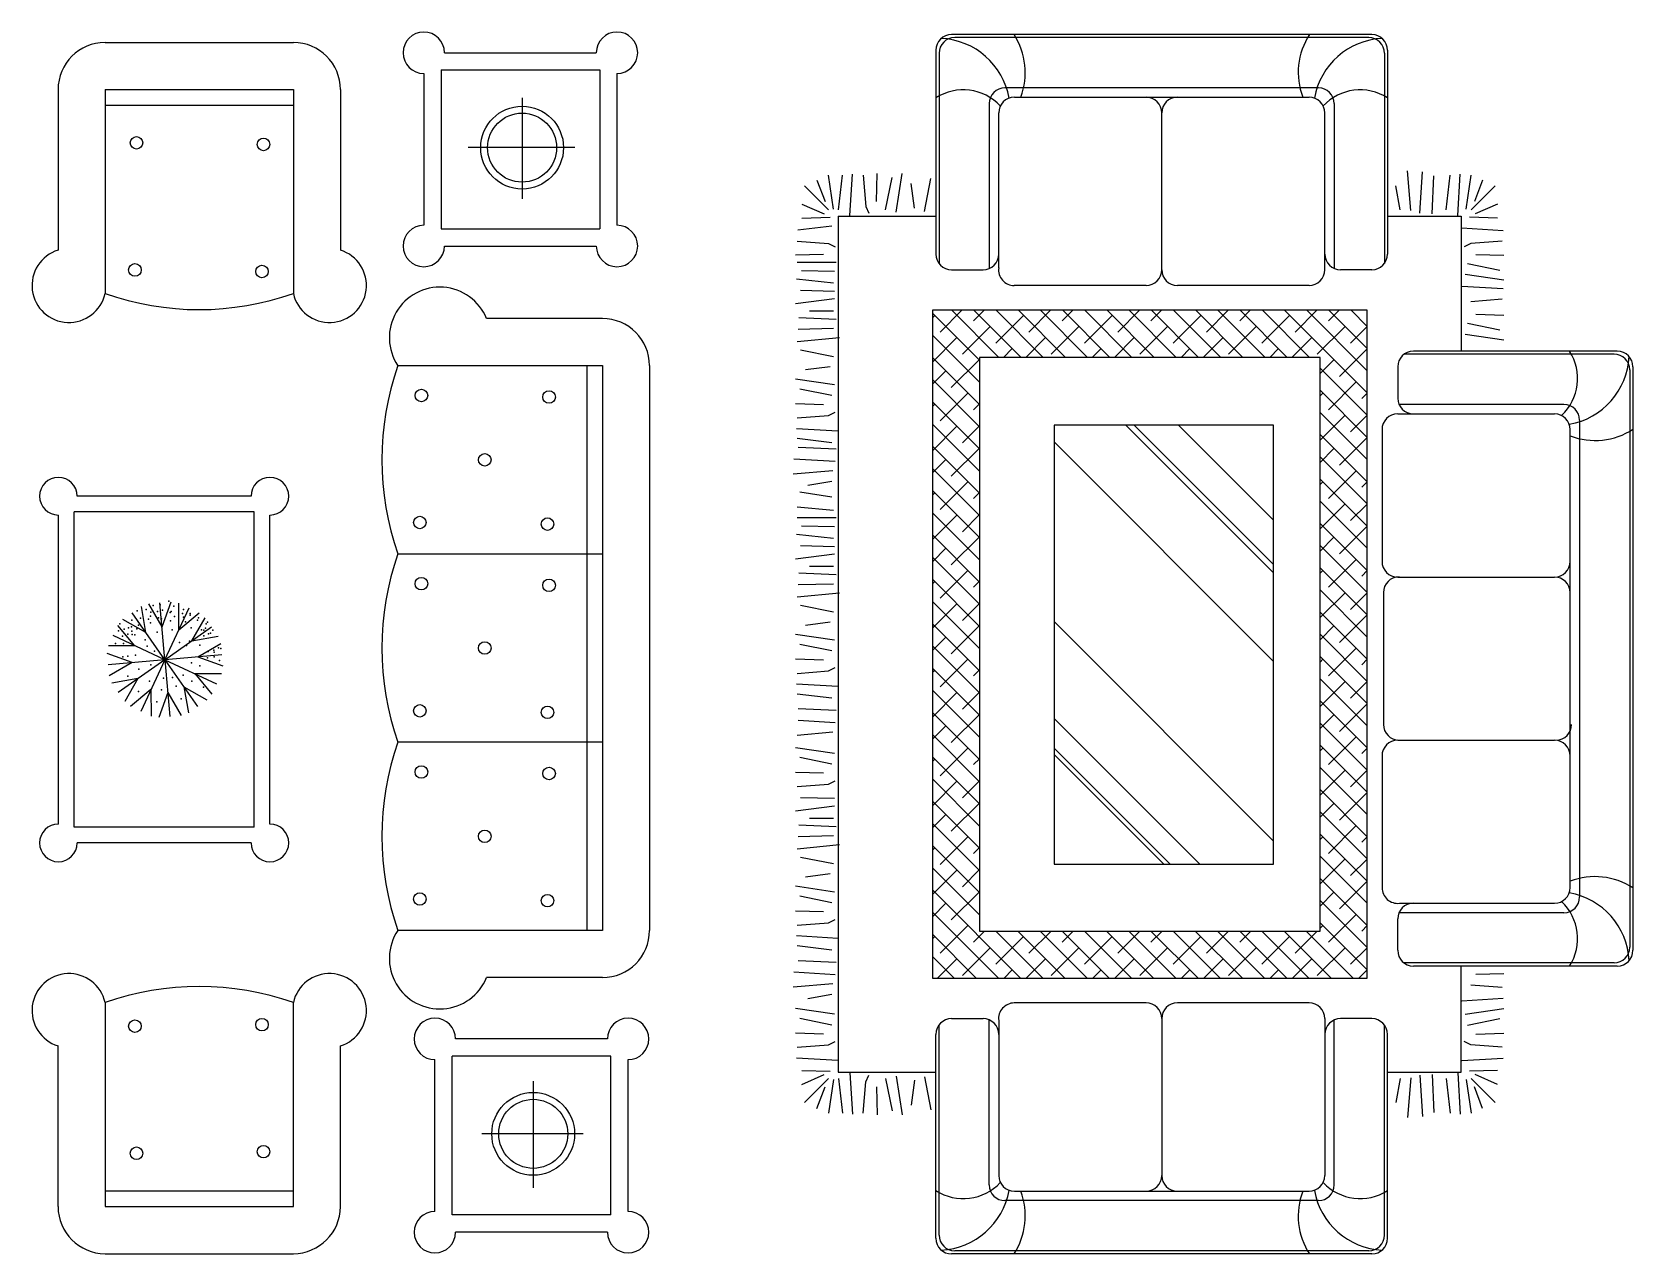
# Model space of a CAD drawing. Header units: inches. Extents: x -0.4 to 42.1, y 14 to 38.8.
# Drawn here: x 26.31 to 31.41, y 23.51 to 27.41 of the extents above; entities that cross this region are included whole.
import ezdxf

# ---------------------------------------------------------------- set-up
doc = ezdxf.new("R2010")
doc.units = ezdxf.units.IN
doc.header["$MEASUREMENT"] = 0
doc.layers.add('02', color=2, linetype='Continuous')
doc.layers.add('8', color=8, linetype='Continuous')

msp = doc.modelspace()

# ---------------------------------------------------------------- hatches: boundary and pattern name
at = {"layer": '8'}
h = msp.add_hatch(dxfattribs=at)
h.set_pattern_fill('ANSI38,_O', color=256, scale=0.4, angle=90)
h.set_pattern_definition([(135, (20.207734, 38.87687), (-0.03535534, -0.03535534), []), (225, (20.207734, 38.87687), (-0.03535534, -0.10606602), [0.125, -0.075])])
h.paths.add_polyline_path([(29.1807, 26.5187), (29.1807, 24.3903), (30.5667, 24.3903), (30.5667, 26.5187)])
h.paths.add_polyline_path([(30.4167, 26.3687), (30.4167, 24.5403), (29.3307, 24.5403), (29.3307, 26.3687)], flags=16)
h.paths.add_polyline_path([(30.2686, 26.153), (30.2686, 24.753), (29.5686, 24.753), (29.5686, 26.153)], flags=0)

# ---------------------------------------------------------------- linework, layer by layer
at = {"layer": '02'}
for p, q in [((26.5437, 27.3724), (27.1437, 27.3724)), ((30.5817, 27.3978), (29.2421, 27.3978)), ((30.5717, 27.3878), (29.2521, 27.3878)), ((27.6254, 27.3396), (28.1094, 27.3396)), ((29.1921, 27.3478), (29.1921, 26.6978)), ((29.2021, 27.3378), (29.2021, 26.6678)), ((30.6217, 27.3378), (30.6217, 26.6678)), ((30.6317, 27.3478), (30.6317, 26.6978)), ((27.5594, 27.2736), (27.5594, 26.7896)), ((27.6144, 27.2846), (28.1204, 27.2846)), ((27.6144, 27.2846), (27.6144, 26.7786)), ((28.1204, 27.2846), (28.1204, 26.7786)), ((28.1754, 27.2736), (28.1754, 26.7896)), ((26.3937, 27.2224), (26.3937, 26.7104)), ((26.5437, 27.2224), (27.1437, 27.2224)), ((26.5437, 27.2224), (26.5437, 26.5724)), ((27.1437, 27.2224), (27.1437, 26.5724)), ((27.2937, 27.2224), (27.2937, 26.7104)), ((30.4117, 27.2278), (29.4121, 27.2278)), ((26.5437, 27.1724), (27.1437, 27.1724)), ((27.8729, 27.1964), (27.8729, 26.8738)), ((29.3621, 27.1778), (29.3621, 26.652)), ((29.4421, 27.1978), (30.3817, 27.1978)), ((30.4617, 27.1778), (30.4617, 26.652)), ((29.3921, 26.6538), (29.3921, 27.1478)), ((29.9117, 26.6478), (29.9117, 27.1478)), ((30.4317, 26.6478), (30.4317, 27.1478)), ((28.041, 27.0371), (27.7007, 27.0371)), ((28.8653, 26.8415), (28.8495, 26.9495)), ((28.8811, 26.8389), (28.8943, 26.9495)), ((28.918, 26.8205), (28.9259, 26.9522)), ((28.9602, 26.9495), (28.9681, 26.8494)), ((29.0023, 26.8652), (29.005, 26.9548)), ((29.0656, 26.831), (29.084, 26.9548)), ((30.7058, 26.8363), (30.6953, 26.9627)), ((30.7348, 26.8284), (30.7427, 26.9601)), ((30.7744, 26.8257), (30.7796, 26.9469)), ((30.8187, 26.8389), (30.8318, 26.9495)), ((30.8556, 26.8205), (30.8635, 26.9522)), ((30.8821, 26.8415), (30.8979, 26.9495)), ((28.8495, 26.8389), (28.773, 26.9153)), ((28.8126, 26.9337), (28.8389, 26.8652)), ((29.0313, 26.8389), (29.0524, 26.9416)), ((29.1236, 26.8442), (29.113, 26.9232)), ((29.1552, 26.8336), (29.1763, 26.939)), ((30.6716, 26.8389), (30.6584, 26.9153)), ((30.8979, 26.8389), (30.9743, 26.9153)), ((30.9348, 26.9337), (30.9084, 26.8652)), ((28.7651, 26.8573), (28.8363, 26.8257)), ((28.9681, 26.8494), (28.9786, 26.8284)), ((30.9822, 26.8573), (30.9111, 26.8257)), ((28.7651, 26.8126), (28.8547, 26.8152)), ((30.9822, 26.8126), (30.8926, 26.8152)), ((27.6144, 26.7786), (28.1204, 26.7786)), ((28.8604, 26.7871), (28.7519, 26.7739)), ((30.8685, 26.7814), (31.0002, 26.7735)), ((27.6254, 26.7236), (28.1094, 26.7236)), ((28.8341, 26.697), (28.7446, 26.6944)), ((28.7498, 26.7392), (28.8499, 26.7313)), ((28.8499, 26.7313), (28.871, 26.7207)), ((30.8974, 26.7313), (30.8764, 26.7207)), ((30.9975, 26.7392), (30.8974, 26.7313)), ((30.9132, 26.697), (31.0028, 26.6944)), ((28.8736, 26.6711), (28.7498, 26.6711)), ((28.8683, 26.6422), (28.763, 26.6448)), ((29.2421, 26.6478), (29.3421, 26.6478)), ((30.5817, 26.6478), (30.4817, 26.6478)), ((30.8869, 26.668), (30.9896, 26.6469)), ((28.8657, 26.6053), (28.7472, 26.6184)), ((29.8617, 26.5978), (29.4417, 26.5978)), ((30.3817, 26.5978), (29.9617, 26.5978)), ((30.8685, 26.596), (31.0002, 26.5881)), ((30.879, 26.6338), (31.0028, 26.6153)), ((28.8683, 26.5552), (28.7446, 26.5394)), ((28.8683, 26.5789), (28.7604, 26.5815)), ((30.9975, 26.5538), (30.8974, 26.5459)), ((28.1289, 26.4923), (27.7599, 26.4923)), ((28.8736, 26.4893), (28.7551, 26.4946)), ((28.8657, 26.5156), (28.7893, 26.5156)), ((30.9132, 26.5063), (31.0028, 26.5037)), ((28.8657, 26.4603), (28.7525, 26.4577)), ((30.879, 26.4431), (31.0028, 26.4246)), ((30.8869, 26.4773), (30.9896, 26.4563)), ((28.8842, 26.4313), (28.7498, 26.4181)), ((28.8657, 26.3707), (28.7604, 26.3918)), ((31.364, 26.3886), (30.714, 26.3886)), ((27.477, 26.3423), (28.1289, 26.3423)), ((28.0789, 26.3423), (28.0789, 24.5423)), ((28.1289, 26.3423), (28.1289, 24.5423)), ((28.2789, 26.3423), (28.2789, 24.5423)), ((28.8552, 26.339), (28.7762, 26.3285)), ((30.664, 26.3386), (30.664, 26.2386)), ((31.354, 26.3786), (30.684, 26.3786)), ((31.414, 26.3386), (31.414, 24.4789)), ((28.8683, 26.2811), (28.7446, 26.2995)), ((31.404, 26.3286), (31.404, 24.4889)), ((28.8604, 26.2468), (28.7577, 26.2679)), ((28.8341, 26.2178), (28.7446, 26.2204)), ((28.7498, 26.1756), (28.8499, 26.1835)), ((28.8499, 26.1835), (28.871, 26.1941)), ((30.664, 26.1886), (31.164, 26.1886)), ((31.194, 26.2186), (30.6682, 26.2186)), ((28.8789, 26.1335), (28.7472, 26.1414)), ((30.2686, 25.6818), (29.7974, 26.153)), ((30.2686, 25.7087), (29.8244, 26.153)), ((30.2686, 25.85), (29.9657, 26.153)), ((30.614, 26.1386), (30.614, 25.7186)), ((31.214, 24.6789), (31.214, 26.1386)), ((31.244, 26.1686), (31.244, 24.6489)), ((28.8604, 26.0966), (28.7498, 26.1097)), ((28.8736, 26.076), (28.7525, 26.0813)), ((30.2686, 25.3991), (29.5686, 26.0991)), ((28.871, 26.0365), (28.7393, 26.0444)), ((28.8631, 26.0075), (28.7367, 25.9969)), ((27.009, 25.9263), (26.4546, 25.9263)), ((28.8604, 25.9231), (28.7577, 25.9389)), ((28.8604, 25.9732), (28.7841, 25.96)), ((26.4446, 24.8712), (26.4446, 25.8763)), ((27.019, 25.8763), (26.4446, 25.8763)), ((27.019, 24.8712), (27.019, 25.8763)), ((28.8657, 25.881), (28.7498, 25.8915)), ((26.3946, 24.8812), (26.3946, 25.8663)), ((27.069, 24.8812), (27.069, 25.8663)), ((28.8736, 25.8572), (28.7498, 25.8572)), ((28.8683, 25.8282), (28.763, 25.8309)), ((28.8657, 25.7913), (28.7472, 25.8045)), ((27.477, 25.7423), (28.1289, 25.7423)), ((28.8683, 25.7413), (28.7446, 25.7254)), ((28.8683, 25.765), (28.7604, 25.7676)), ((28.8736, 25.6754), (28.7551, 25.6806)), ((28.8657, 25.7017), (28.7893, 25.7017)), ((28.8657, 25.6464), (28.7525, 25.6437)), ((30.664, 25.6686), (31.164, 25.6686)), ((26.6739, 25.4914), (26.6594, 25.5747)), ((26.7252, 25.5101), (26.6827, 25.5832)), ((26.7343, 25.4052), (26.7185, 25.5863)), ((26.7252, 25.5101), (26.7542, 25.5895)), ((26.7343, 25.4052), (26.8112, 25.57)), ((26.7788, 25.5006), (26.7786, 25.5851)), ((28.8842, 25.6174), (28.7498, 25.6042)), ((28.8657, 25.5568), (28.7604, 25.5778)), ((30.6185, 25.6188), (30.6185, 25.1988)), ((26.6739, 25.4914), (26.6006, 25.5335)), ((26.7343, 25.4052), (26.63, 25.5541)), ((26.7788, 25.5006), (26.8437, 25.5548)), ((26.8206, 25.4656), (26.8627, 25.5389)), ((28.8552, 25.5251), (28.7762, 25.5146)), ((30.2686, 24.827), (29.5686, 25.527)), ((26.7343, 25.4052), (26.5695, 25.482)), ((26.6389, 25.4497), (26.5847, 25.5146)), ((26.7343, 25.4052), (26.8833, 25.5095)), ((26.8206, 25.4656), (26.9039, 25.4801)), ((28.8683, 25.4671), (28.7446, 25.4856)), ((26.6295, 25.396), (26.5501, 25.4251)), ((26.9155, 25.421), (26.5532, 25.3893)), ((26.6389, 25.4497), (26.5544, 25.4495)), ((26.8392, 25.4144), (26.9123, 25.4568)), ((28.8604, 25.4329), (28.7577, 25.454)), ((26.6295, 25.396), (26.5563, 25.3536)), ((26.7343, 25.4052), (26.5854, 25.3009)), ((26.7343, 25.4052), (26.6575, 25.2404)), ((26.7343, 25.4052), (26.8386, 25.2562)), ((26.7343, 25.4052), (26.8991, 25.3283)), ((26.7343, 25.4052), (26.7502, 25.224)), ((26.8392, 25.4144), (26.9186, 25.3853)), ((28.8341, 25.4039), (28.7446, 25.4065)), ((28.7498, 25.3617), (28.8499, 25.3696)), ((28.8499, 25.3696), (28.871, 25.3802)), ((26.6481, 25.3448), (26.5648, 25.3303)), ((26.6481, 25.3448), (26.606, 25.2715)), ((26.7947, 25.3189), (26.868, 25.2768)), ((26.7947, 25.3189), (26.8092, 25.2356)), ((26.8297, 25.3607), (26.9143, 25.3609)), ((26.8297, 25.3607), (26.884, 25.2958)), ((28.8789, 25.3195), (28.7472, 25.3275)), ((26.6898, 25.3098), (26.625, 25.2555)), ((26.6898, 25.3098), (26.69, 25.2252)), ((26.7435, 25.3003), (26.7144, 25.2209)), ((26.7435, 25.3003), (26.7859, 25.2272)), ((28.8604, 25.2826), (28.7498, 25.2958)), ((28.8736, 25.2431), (28.7525, 25.2484)), ((28.871, 25.2036), (28.7528, 25.2115)), ((30.0331, 24.753), (29.5686, 25.2174)), ((28.8631, 25.1746), (28.7501, 25.164)), ((28.1289, 25.1423), (27.477, 25.1423)), ((28.8683, 25.1063), (28.7446, 25.1247)), ((29.9388, 24.753), (29.5686, 25.1232)), ((30.664, 25.1486), (31.164, 25.1486)), ((28.8604, 25.072), (28.7577, 25.0931)), ((29.9186, 24.753), (29.5686, 25.103)), ((30.614, 25.0986), (30.614, 24.6786)), ((28.8341, 25.043), (28.7446, 25.0456)), ((28.7498, 25.0008), (28.8499, 25.0087)), ((28.8499, 25.0087), (28.871, 25.0193)), ((28.8683, 24.9623), (28.7604, 24.9649)), ((28.8683, 24.9386), (28.7446, 24.9228)), ((27.019, 24.8712), (26.4446, 24.8712)), ((28.8736, 24.8727), (28.7551, 24.8779)), ((28.8657, 24.899), (28.7893, 24.899)), ((27.009, 24.8212), (26.4546, 24.8212)), ((28.8842, 24.8147), (28.7498, 24.8015)), ((28.8657, 24.8437), (28.7525, 24.841)), ((28.8657, 24.7541), (28.7604, 24.7752)), ((28.8552, 24.7224), (28.7762, 24.7119)), ((28.8683, 24.6644), (28.7446, 24.6829)), ((28.8604, 24.6302), (28.7577, 24.6513)), ((28.8341, 24.6012), (28.7446, 24.6038)), ((31.194, 24.5989), (30.6682, 24.5989)), ((30.67, 24.6289), (31.164, 24.6289)), ((28.7498, 24.559), (28.8499, 24.5669)), ((28.8499, 24.5669), (28.871, 24.5775)), ((30.664, 24.4789), (30.664, 24.5789)), ((28.1289, 24.5423), (27.477, 24.5423)), ((28.8789, 24.5168), (28.7472, 24.5248)), ((28.8604, 24.4799), (28.7498, 24.4931)), ((28.8736, 24.4404), (28.7525, 24.4457)), ((28.871, 24.4009), (28.7393, 24.4088)), ((31.354, 24.4389), (30.684, 24.4389)), ((31.364, 24.4289), (30.714, 24.4289)), ((30.9132, 24.4026), (31.0028, 24.4053)), ((28.1289, 24.3923), (27.7599, 24.3923)), ((28.8631, 24.3719), (28.7367, 24.3613)), ((30.9975, 24.3604), (30.8974, 24.3683)), ((26.5437, 24.3121), (26.5437, 23.6621)), ((27.1437, 23.6621), (27.1437, 24.3121)), ((28.8683, 24.2752), (28.7446, 24.2936)), ((28.8604, 24.3376), (28.7841, 24.3244)), ((29.8617, 24.3111), (29.4417, 24.3111)), ((30.3817, 24.3111), (29.9617, 24.3111)), ((30.8685, 24.3183), (31.0002, 24.3262)), ((30.879, 24.2752), (31.0028, 24.2936)), ((28.8604, 24.2409), (28.7577, 24.262)), ((29.2021, 23.5711), (29.2021, 24.2411)), ((29.2421, 24.2611), (29.3421, 24.2611)), ((29.3621, 23.7311), (29.3621, 24.257)), ((29.3921, 24.2552), (29.3921, 23.7611)), ((29.9117, 24.2611), (29.9117, 23.7611)), ((30.4317, 24.2611), (30.4317, 23.7611)), ((30.4617, 23.7311), (30.4617, 24.257)), ((30.5817, 24.2611), (30.4817, 24.2611)), ((30.6217, 23.5711), (30.6217, 24.2411)), ((30.8869, 24.2409), (30.9896, 24.262)), ((28.1448, 24.1965), (27.6608, 24.1965)), ((28.8341, 24.2119), (28.7446, 24.2146)), ((29.1921, 23.5611), (29.1921, 24.2111)), ((30.6317, 23.5611), (30.6317, 24.2111)), ((30.9132, 24.2119), (31.0028, 24.2146)), ((26.3937, 23.6621), (26.3937, 24.1742)), ((27.2937, 23.6621), (27.2937, 24.1742)), ((27.6498, 23.6355), (27.6498, 24.1415)), ((28.1558, 24.1415), (27.6498, 24.1415)), ((28.1558, 23.6355), (28.1558, 24.1415)), ((28.7498, 24.1698), (28.8499, 24.1777)), ((28.8499, 24.1777), (28.871, 24.1882)), ((30.8974, 24.1777), (30.8764, 24.1882)), ((30.9975, 24.1698), (30.8974, 24.1777)), ((27.5948, 23.6465), (27.5948, 24.1305)), ((28.2108, 23.6465), (28.2108, 24.1305)), ((28.8789, 24.1276), (28.7472, 24.1355)), ((28.7651, 24.0964), (28.8547, 24.0938)), ((28.918, 24.0885), (28.9259, 23.9568)), ((30.8556, 24.0885), (30.8635, 23.9568)), ((30.8685, 24.1276), (31.0002, 24.1355)), ((30.9822, 24.0964), (30.8926, 24.0938)), ((27.9083, 24.0622), (27.9083, 23.7218)), ((28.7651, 24.0516), (28.8363, 24.0832)), ((28.8495, 24.0701), (28.773, 23.9937)), ((28.8126, 23.9752), (28.8389, 24.0437)), ((28.8653, 24.0674), (28.8495, 23.9594)), ((28.8811, 24.0701), (28.8943, 23.9594)), ((28.9602, 23.9594), (28.9681, 24.0595)), ((28.9681, 24.0595), (28.9786, 24.0806)), ((29.0023, 24.0437), (29.005, 23.9542)), ((29.0313, 24.0701), (29.0524, 23.9673)), ((29.0656, 24.078), (29.084, 23.9542)), ((29.1236, 24.0648), (29.113, 23.9858)), ((29.1552, 24.0753), (29.1763, 23.97)), ((30.6716, 24.0701), (30.6584, 23.9937)), ((30.7058, 24.0727), (30.6953, 23.9463)), ((30.7348, 24.0806), (30.7427, 23.9489)), ((30.7744, 24.0832), (30.7796, 23.9621)), ((30.8187, 24.0701), (30.8318, 23.9594)), ((30.8821, 24.0674), (30.8979, 23.9594)), ((30.8979, 24.0701), (30.9743, 23.9937)), ((30.9348, 23.9752), (30.9084, 24.0437)), ((30.9822, 24.0516), (30.9111, 24.0832)), ((28.0676, 23.894), (27.745, 23.894)), ((26.5437, 23.7121), (27.1437, 23.7121)), ((30.4117, 23.6811), (29.4121, 23.6811)), ((29.4421, 23.7111), (30.3817, 23.7111)), ((26.5437, 23.6621), (27.1437, 23.6621)), ((28.1558, 23.6355), (27.6498, 23.6355)), ((28.1448, 23.5805), (27.6608, 23.5805)), ((26.5437, 23.5121), (27.1437, 23.5121)), ((30.5817, 23.5111), (29.2421, 23.5111)), ((30.5717, 23.5211), (29.2521, 23.5211))]:
    msp.add_line(p, q, dxfattribs=at)
for points in [[(28.8807, 26.8187), (29.1921, 26.8187)], [(28.8807, 26.8187), (28.8807, 24.0903), (29.1921, 24.0903)], [(30.6317, 26.8187), (30.8667, 26.8187), (30.8667, 26.3886)], [(30.6317, 24.0903), (30.8667, 24.0903), (30.8667, 24.4289)]]:
    msp.add_lwpolyline(points, dxfattribs=at)
for points in [[(29.1807, 24.3903), (30.5667, 24.3903), (30.5667, 26.5187), (29.1807, 26.5187)], [(29.3307, 24.5403), (30.4167, 24.5403), (30.4167, 26.3687), (29.3307, 26.3687)], [(30.2686, 24.753), (30.2686, 26.153), (29.5686, 26.153), (29.5686, 24.753)]]:
    msp.add_lwpolyline(points, close=True, dxfattribs=at)
for centre, radius in [((27.8729, 27.0371), 0.132), ((27.8729, 27.0371), 0.11), ((26.6437, 27.0524), 0.02), ((27.0487, 27.0474), 0.02), ((26.6387, 26.6474), 0.02), ((27.0437, 26.6424), 0.02), ((27.552, 26.2473), 0.02), ((27.9589, 26.2423), 0.02), ((27.7539, 26.0423), 0.02), ((27.547, 25.8423), 0.02), ((27.9539, 25.8373), 0.02), ((27.552, 25.6473), 0.02), ((27.9589, 25.6423), 0.02), ((27.7539, 25.4423), 0.02), ((27.547, 25.2423), 0.02), ((27.9539, 25.2373), 0.02), ((27.552, 25.0473), 0.02), ((27.9589, 25.0423), 0.02), ((27.7539, 24.8423), 0.02), ((27.547, 24.6423), 0.02), ((27.9539, 24.6373), 0.02), ((26.6387, 24.2371), 0.02), ((27.0437, 24.2421), 0.02), ((27.9083, 23.894), 0.132), ((27.9083, 23.894), 0.11), ((26.6437, 23.8321), 0.02), ((27.0487, 23.8371), 0.02)]:
    msp.add_circle(centre, radius, dxfattribs=at)
for centre, radius, start, end in [((27.5594, 27.3396), 0.066, 0, 270), ((28.1754, 27.3396), 0.066, 270, 180), ((26.5437, 27.2224), 0.15, 90, 180), ((27.1437, 27.2224), 0.15, 0, 90), ((29.2421, 27.3478), 0.05, 90, 180), ((29.2521, 27.3378), 0.05, 90, 180), ((29.197, 27.1537), 0.2321, 10.2342, 86.9702), ((29.2531, 27.2766), 0.2237, 339.3884, 32.8144), ((30.5707, 27.2766), 0.2237, 147.1856, 200.6116), ((30.6268, 27.1537), 0.2321, 93.0298, 169.7658), ((30.5717, 27.3378), 0.05, 0, 90), ((30.5817, 27.3478), 0.05, 0, 90), ((29.2792, 27.0589), 0.1623, 43.2933, 122.4893), ((29.4121, 27.1778), 0.05, 90, 180), ((30.4117, 27.1778), 0.05, 0, 90), ((30.5445, 27.0589), 0.1623, 57.5107, 136.7067), ((29.4421, 27.1478), 0.05, 90, 180), ((29.8617, 27.1478), 0.05, 0, 90), ((29.9617, 27.1478), 0.05, 90, 180), ((30.3817, 27.1478), 0.05, 0, 90), ((27.5594, 26.7236), 0.066, 90, 0), ((28.1754, 26.7236), 0.066, 180, 90), ((26.4285, 26.5978), 0.1179, 107.205, 347.5934), ((27.2588, 26.5978), 0.1179, 192.4066, 72.795), ((29.2421, 26.6978), 0.05, 180, 270), ((29.3421, 26.6978), 0.05, 270, 0), ((30.4817, 26.6978), 0.05, 180, 270), ((30.5817, 26.6978), 0.05, 270, 0), ((29.4417, 26.6478), 0.05, 173.185, 270), ((29.8617, 26.6478), 0.05, 270, 0), ((29.9617, 26.6478), 0.05, 180, 270), ((30.3817, 26.6478), 0.05, 270, 0), ((27.6108, 26.4316), 0.161, 22.1451, 213.7093), ((26.8437, 27.421), 0.9, 250.5288, 289.4712), ((28.1289, 26.3423), 0.15, 0, 90), ((30.714, 26.3386), 0.05, 90, 180), ((31.0751, 26.3014), 0.1623, 313.2933, 32.4893), ((31.364, 26.3386), 0.05, 0, 90), ((28.3255, 26.0423), 0.9, 160.5288, 199.4712), ((31.1699, 26.3837), 0.2321, 280.2342, 356.9702), ((31.354, 26.3286), 0.05, 0, 90), ((30.714, 26.2386), 0.05, 180, 270), ((30.664, 26.1386), 0.05, 90, 180), ((31.164, 26.1386), 0.05, 0, 90), ((31.194, 26.1686), 0.05, 0, 90), ((31.2928, 26.3276), 0.2237, 249.3884, 302.8144), ((26.3946, 25.9263), 0.06, 0, 270), ((27.069, 25.9263), 0.06, 270, 180), ((28.3255, 25.4423), 0.9, 160.5288, 199.4712), ((30.664, 25.7186), 0.05, 180, 270), ((31.164, 25.7186), 0.05, 270, 0), ((30.6685, 25.6188), 0.05, 90, 180), ((31.164, 25.6186), 0.05, 0, 90), ((30.6685, 25.1988), 0.05, 180, 270), ((31.1685, 25.1988), 0.05, 270, 0), ((28.3255, 24.8423), 0.9, 160.5288, 199.4712), ((30.664, 25.0986), 0.05, 90, 180), ((31.164, 25.0986), 0.05, 0, 90), ((26.3946, 24.8212), 0.06, 90, 0), ((27.069, 24.8212), 0.06, 180, 90), ((31.2928, 24.49), 0.2237, 57.1856, 110.6116), ((30.664, 24.6786), 0.05, 180, 276.815), ((31.164, 24.6789), 0.05, 270, 0), ((31.1699, 24.4339), 0.2321, 3.0298, 79.7658), ((30.714, 24.5789), 0.05, 90, 180), ((31.0751, 24.5161), 0.1623, 327.5107, 46.7067), ((31.194, 24.6489), 0.05, 270, 0), ((27.6108, 24.453), 0.161, 146.2907, 337.8549), ((28.1289, 24.5423), 0.15, 270, 0), ((30.714, 24.4789), 0.05, 180, 270), ((31.354, 24.4889), 0.05, 270, 0), ((31.364, 24.4789), 0.05, 270, 0), ((26.4285, 24.2868), 0.1179, 12.4066, 252.795), ((27.2588, 24.2868), 0.1179, 287.205, 167.5934), ((26.8437, 23.4636), 0.9, 70.5288, 109.4712), ((29.4417, 24.2611), 0.05, 90, 186.815), ((29.8617, 24.2611), 0.05, 0, 90), ((29.9617, 24.2611), 0.05, 90, 180), ((30.3817, 24.2611), 0.05, 0, 90), ((27.5948, 24.1965), 0.066, 0, 270), ((28.2108, 24.1965), 0.066, 270, 180), ((29.2421, 24.2111), 0.05, 90, 180), ((29.3421, 24.2111), 0.05, 0, 90), ((30.4817, 24.2111), 0.05, 90, 180), ((30.5817, 24.2111), 0.05, 0, 90), ((29.2792, 23.85), 0.1623, 237.5107, 316.7067), ((29.4121, 23.7311), 0.05, 180, 270), ((29.4421, 23.7611), 0.05, 180, 270), ((29.8617, 23.7611), 0.05, 270, 0), ((29.9617, 23.7611), 0.05, 180, 270), ((30.3817, 23.7611), 0.05, 270, 0), ((30.4117, 23.7311), 0.05, 270, 0), ((30.5445, 23.85), 0.1623, 223.2933, 302.4893), ((29.197, 23.7552), 0.2321, 273.0298, 349.7658), ((29.2531, 23.6324), 0.2237, 327.1856, 20.6116), ((30.5707, 23.6324), 0.2237, 159.3884, 212.8144), ((30.6268, 23.7552), 0.2321, 190.2342, 266.9702), ((26.5437, 23.6621), 0.15, 180, 270), ((27.1437, 23.6621), 0.15, 270, 0), ((27.5948, 23.5805), 0.066, 90, 0), ((28.2108, 23.5805), 0.066, 180, 90), ((29.2421, 23.5611), 0.05, 180, 270), ((29.2521, 23.5711), 0.05, 180, 270), ((30.5717, 23.5711), 0.05, 270, 0), ((30.5817, 23.5611), 0.05, 270, 0)]:
    msp.add_arc(centre, radius, start, end, dxfattribs=at)
for p in [(26.6968, 25.5782), (26.7191, 25.5802), (26.7468, 25.5913), (26.7632, 25.5753), (26.5909, 25.5191), (26.6285, 25.5311), (26.6458, 25.5613), (26.6567, 25.5373), (26.6742, 25.565), (26.6819, 25.5345), (26.6879, 25.5226), (26.6885, 25.5438), (26.6899, 25.5564), (26.711, 25.5583), (26.714, 25.5386), (26.723, 25.5356), (26.7268, 25.5634), (26.7512, 25.5556), (26.7522, 25.5295), (26.7547, 25.5584), (26.7648, 25.543), (26.7901, 25.5527), (26.7937, 25.5406), (26.794, 25.5655), (26.7999, 25.5261), (26.8143, 25.5474), (26.8151, 25.5524), (26.8382, 25.5307), (26.8413, 25.5385), (26.8654, 25.5194), (26.87, 25.5248), (26.5865, 25.4975), (26.5993, 25.4799), (26.6048, 25.5028), (26.6162, 25.4864), (26.6182, 25.5065), (26.6279, 25.5098), (26.6291, 25.4962), (26.63, 25.4851), (26.6388, 25.4846), (26.6446, 25.5038), (26.6498, 25.5155), (26.6714, 25.4688), (26.7092, 25.4933), (26.7573, 25.5), (26.8179, 25.5065), (26.8508, 25.5007), (26.8585, 25.4988), (26.8588, 25.4814), (26.8641, 25.5056), (26.8732, 25.4877), (26.8793, 25.4894), (26.8872, 25.4989), (26.5763, 25.4567), (26.6026, 25.4565), (26.6161, 25.4165), (26.6407, 25.4199), (26.6782, 25.4482), (26.7008, 25.4327), (26.7808, 25.4596), (26.8028, 25.4503), (26.8129, 25.4637), (26.8452, 25.4515), (26.8719, 25.4314), (26.8902, 25.4355), (26.8908, 25.4293), (26.9046, 25.443), (26.9122, 25.4412), (26.6001, 25.4139), (26.6509, 25.3747), (26.6896, 25.3893), (26.8188, 25.3956), (26.8459, 25.3855), (26.8699, 25.4113), (26.8908, 25.4144), (26.9081, 25.4022), (26.6166, 25.353), (26.6855, 25.3366), (26.7295, 25.3466), (26.7581, 25.3479), (26.7705, 25.3203), (26.7924, 25.3559), (26.8202, 25.3371), (26.8568, 25.3179), (26.6497, 25.3035), (26.7086, 25.2712), (26.7229, 25.3086), (26.7865, 25.2805)]:
    msp.add_point(p, dxfattribs=at)

doc.saveas('drawing.dxf')
